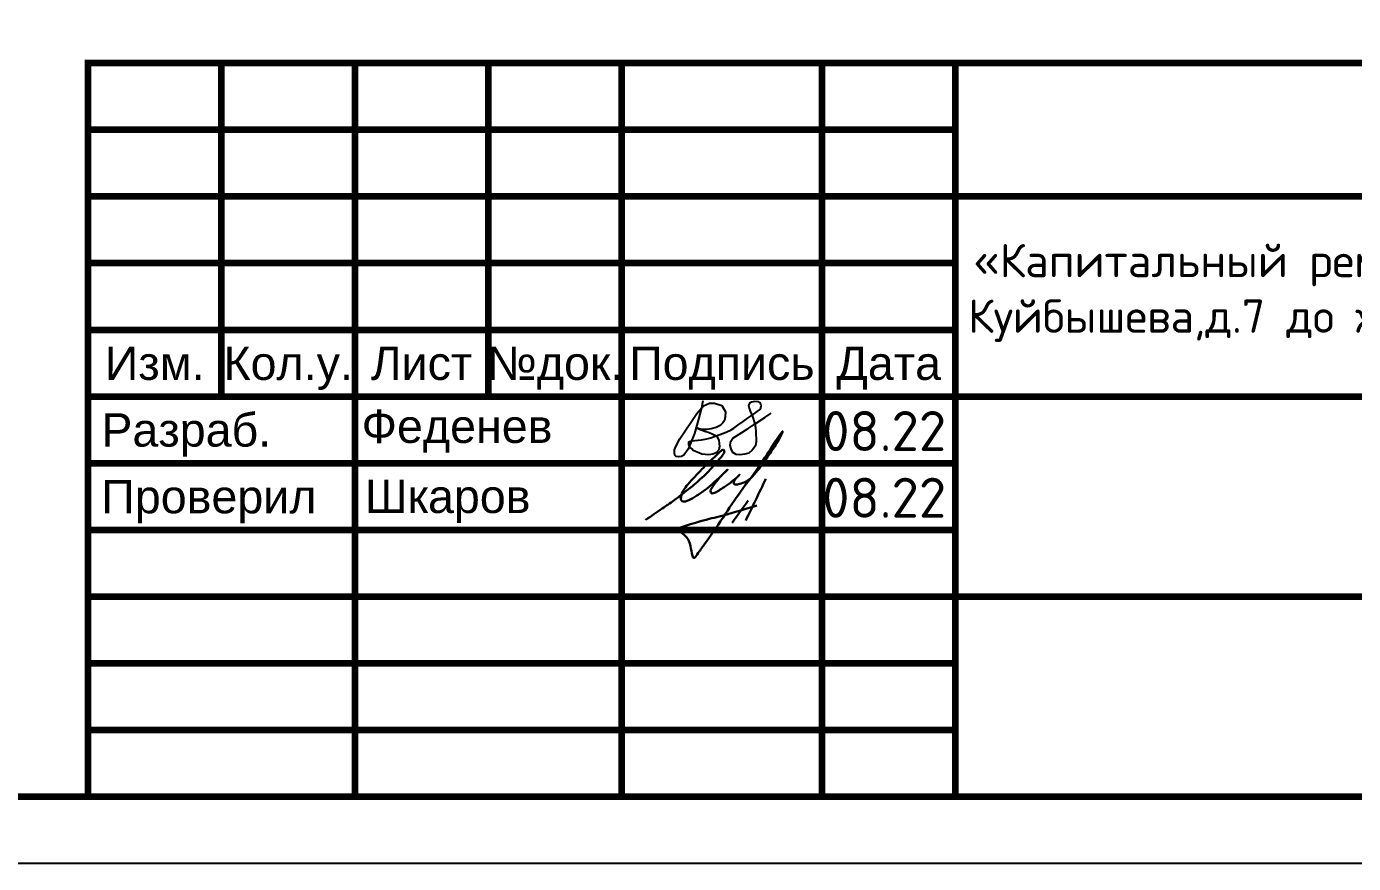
# Model space of a CAD drawing. Header units: millimetres. Extents: x 1642 to 8783, y 1095 to 5441.
# Drawn here: x 2637 to 2736.4, y 1179.4 to 1242.1 of the extents above; entities that cross this region are included whole.
import ezdxf
from ezdxf.enums import TextEntityAlignment as Align

# ---------------------------------------------------------------- set-up
doc = ezdxf.new("R2010")
doc.units = ezdxf.units.MM
doc.layers.add('Размерный', color=4, linetype='Continuous', lineweight=30)
doc.layers.add('Размеры на чертеже', color=250, linetype='Continuous', lineweight=25)
doc.layers.add('рамка', color=7, linetype='Continuous')
doc.styles.add('-ISOCPEUR-', font='isocpeur.ttf')
doc.styles.get("Standard").update_dxf_attribs({"font": 'arial.ttf'})

# ---------------------------------------------------------------- blocks, each defined once
blk = doc.blocks.new('*U306')
blk.add_lwpolyline([(0, 123), (594, 123), (594, -297), (0, -297)], close=True)
at = {"const_width": 0.5}
blk.add_lwpolyline([(20, 118), (589, 118), (589, -292), (20, -292)], close=True, dxfattribs=at)
for points in [[(404, -292), (404, -237), (589, -237)], [(414, -237), (414, -262)], [(424, -237), (424, -292)], [(434, -237), (434, -262)], [(444, -237), (444, -292)], [(459, -237), (459, -292)], [(469, -237), (469, -292)], [(404, -242), (469, -242)], [(404, -247), (469, -247)], [(469, -247), (589, -247)], [(404, -252), (469, -252)], [(404, -257), (469, -257)], [(404, -262), (589, -262)], [(404, -267), (469, -267)], [(404, -272), (469, -272)], [(404, -277), (469, -277)], [(469, -277), (589, -277)], [(404, -282), (469, -282)], [(404, -287), (469, -287)]]:
    blk.add_lwpolyline(points, dxfattribs=at)
for s, p in [('Изм.', (409, -259.5)), ('Кол.у.', (419, -259.5)), ('Лист', (429, -259.5)), ('№док.', (439, -259.5)), ('Подпись', (451.5, -259.5)), ('Дата', (464, -259.5))]:
    blk.add_text(s, height=2.5).set_placement(p, align=Align.MIDDLE_CENTER)
for s, p in [('Разраб.', (405, -264.5)), ('Проверил', (405, -269.5))]:
    blk.add_text(s, height=2.5).set_placement(p, align=Align.MIDDLE_LEFT)
at = {"insert": (527.343, -255.971), "char_height": 2.5, "width": 124.31117, "attachment_point": 5, "style": '-ISOCPEUR-'}
blk.add_mtext('\\pxi1.28618;{\\C7;«Капитальный ремонт (реконструкция) тепловых сетей от ТК-8013 по ул. Куйбышева,д.7 до ж/д. №6 по ул. Луговая в ГО г. Рыбинск Ярославской области».}', dxfattribs=at)
blk.add_attdef('РАЗРАБОТАЛ', text='', height=2.5).set_placement((424.501, -264.224), align=Align.MIDDLE_LEFT)
at = {"flags": 8}
for tag, height, p in [('ДАТА', 2.5, (464.074, -264.402)), ('ЛИСТ', 3, (560.388, -271.915)), ('ЛИСТОВ', 3, (577.888, -271.915))]:
    blk.add_attdef(tag, text='', height=height, dxfattribs=at).set_placement(p, align=Align.MIDDLE_CENTER)
blk.add_attdef('ПРОВЕРИЛ', (424.749, -270.729), '', height=2.5)
at = {"lineweight": 30, "flags": 104}
for tag, p in [('ТЕПЛОВЫЕ_СЕТИ', (504, -269.5)), ('ИМЯ_ЧЕРТЕЖА', (504, -284.5))]:
    blk.add_attdef(tag, text='', height=3, dxfattribs=at).set_placement(p, align=Align.MIDDLE_CENTER)
at = {"style": '-ISOCPEUR-', "flags": 8}
blk.add_attdef('ФОРМАТ', text='', height=3, dxfattribs=at).set_placement((554.972, -294.745), align=Align.MIDDLE_CENTER)
blk = doc.blocks.new('подпись')
at = {"lineweight": 30}
for points in [[(-0.82, -1.225), (-0.208, -0.796), (0.429, -0.361), (0.855, -0.08), (1.32, 0.253), (2.001, 0.772), (2.795, 1.399), (3.272, 1.827), (3.842, 2.359), (4.465, 3.065), (5.012, 3.73), (5.076, 3.95), (5.014, 4.027), (4.906, 4.001), (4.755, 3.878), (4.332, 3.495), (3.4, 2.576), (2.343, 1.429), (1.835, 0.482), (1.869, 0.229), (1.988, 0.161), (2.165, 0.161), (2.413, 0.252), (3.02, 0.603), (3.714, 1.088), (4.343, 1.624), (5.321, 2.549), (4.752, 1.981), (4.266, 1.359), (4.075, 1.049), (4.069, 0.847), (4.111, 0.776), (4.248, 0.776), (4.424, 0.843), (4.779, 1.048), (5.159, 1.3), (5.466, 1.506), (5.722, 1.726), (6.052, 1.989), (6.229, 2.182), (5.944, 1.882), (5.796, 1.625), (5.796, 1.497), (5.891, 1.441), (6.132, 1.461), (6.57, 1.595), (6.902, 1.787), (7.496, 2.393), (8.037, 3.079), (8.605, 3.922), (9.148, 4.763), (9.43, 5.333), (7.998, 3.261), (6.286, 0.884), (3.582, -3.067), (3.054, -3.8), (2.851, -4.052), (2.493, -2.98), (2.121, -2.392), (1.297, -1.963), (1.024, -2.029), (2.914, -1.436), (4.701, -0.96), (7.512, -0.145)], [(8.192, 1.853), (6.683, -1.27)], [(6.859, 0.227), (5.672, -1.426)]]:
    blk.add_spline(points, degree=3, dxfattribs=at)
blk = doc.blocks.new('Подпись Леха')
at = {"layer": 'рамка'}
blk.add_blockref('подпись', (2.696, 0.109), dxfattribs=at)

msp = doc.modelspace()

# ---------------------------------------------------------------- linework, layer by layer
msp.add_lwpolyline([(2687.665, 1214.041), (2687.564, 1213.52), (2687.356, 1212.663), (2687.039, 1211.582), (2686.575, 1210.421), (2686.256, 1209.95), (2686.063, 1209.851), (2685.869, 1209.827), (2685.68, 1209.851), (2685.583, 1209.962), (2685.535, 1210.146), (2685.54, 1210.354), (2685.636, 1210.616), (2685.94, 1211.175), (2687.214, 1213.09), (2687.71, 1213.663), (2688.16, 1213.857), (2688.54, 1213.85), (2689.107, 1213.687), (2689.37, 1213.214), (2689.347, 1212.826), (2689.29, 1212.563), (2689.173, 1212.379), (2688.969, 1212.194), (2688.659, 1212.039), (2688.3, 1211.937), (2687.989, 1211.879), (2687.722, 1211.889), (2687.465, 1211.898), (2687.227, 1212.01), (2687.169, 1212.027), (2687.425, 1211.917), (2687.632, 1211.828), (2687.824, 1211.76), (2688.144, 1211.668), (2688.37, 1211.562), (2688.579, 1211.462), (2688.717, 1211.367), (2688.869, 1211.096), (2688.892, 1210.846), (2688.916, 1210.598), (2688.861, 1210.354), (2688.666, 1210.135), (2688.424, 1210.026), (2688.127, 1209.995), (2687.837, 1210.01), (2687.594, 1210.024), (2687.369, 1210.128), (2687.13, 1210.238), (2686.947, 1210.322), (2686.837, 1210.424), (2686.699, 1210.553), (2686.615, 1210.764), (2686.62, 1210.955), (2686.732, 1211.018), (2687.064, 1211.053), (2687.565, 1211.104), (2687.974, 1211.189), (2688.267, 1211.251), (2688.516, 1211.36), (2688.951, 1211.517), (2689.426, 1211.678), (2689.787, 1211.849), (2689.988, 1211.991), (2690.286, 1212.202), (2690.685, 1212.484), (2691.068, 1212.756), (2691.366, 1212.966), (2691.73, 1213.224), (2691.985, 1213.404), (2692.037, 1213.648), (2691.983, 1213.852), (2691.81, 1213.961), (2691.56, 1213.977), (2691.31, 1213.945), (2691.158, 1213.852), (2691.104, 1213.671), (2691.134, 1213.471), (2691.207, 1213.251), (2691.383, 1212.855), (2691.574, 1212.307), (2691.623, 1212.043), (2691.638, 1211.725), (2691.655, 1210.988), (2691.607, 1210.651), (2691.365, 1210.33), (2691.122, 1210.118), (2690.808, 1210.024), (2690.463, 1209.977), (2690.158, 1210.017), (2689.922, 1210.165), (2689.797, 1210.424), (2689.726, 1210.722), (2689.766, 1211.004), (2689.93, 1211.223), (2691.075, 1211.959), (2691.506, 1212.265), (2692.313, 1212.79), (2692.787, 1213.098)])

# ---------------------------------------------------------------- block references
msp.add_blockref('Подпись Леха', (2681.505, 1206.217))
at = {"layer": 'Размеры на чертеже', "lineweight": 90}
ref = msp.add_blockref('*U306', (2237.597, 1476.353), dxfattribs=at)
ref.add_attrib('РАЗРАБОТАЛ', 'Феденев', dxfattribs={"layer": '0', "height": 2.5}).set_placement((2662.097, 1212.128), align=Align.MIDDLE_LEFT)
ref.add_attrib('ПРОВЕРИЛ', 'Шкаров', (2662.346, 1205.623), dxfattribs={"layer": '0', "height": 2.5})

# ---------------------------------------------------------------- texts
at = {"layer": 'Размерный', "color": 0, "style": '-ISOCPEUR-'}
for p in [(2696.604, 1210.27), (2696.604, 1205.27)]:
    msp.add_text('08.22', height=3, dxfattribs=at).set_placement(p)

doc.saveas('drawing.dxf')
